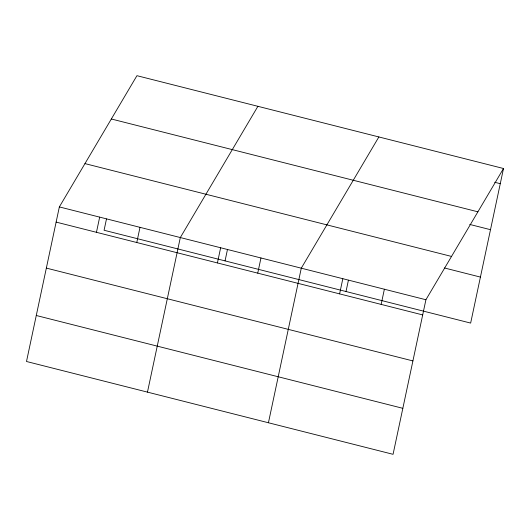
<?xml version="1.0" encoding="UTF-8"?>
<svg xmlns="http://www.w3.org/2000/svg" width="530" height="530" viewBox="0 0 530 530"><rect width="100%" height="100%" fill="white"/><g stroke="black" fill="none" stroke-linecap="round" stroke-linejoin="round"><path stroke-width="0.79" d="M59.353 206.919L26.5 361.493L393.061 454.316L425.915 299.741L503.5 168.507L136.939 75.684L59.353 206.919L425.915 299.741M96.453 232.306L99.68 217.128M106.484 218.963L104.085 230.258L470.647 323.081L503.5 168.507M136.773 242.521L139.999 227.337M147.466 392.127L180.319 237.546L257.905 106.311M217.419 262.94L220.646 247.762M225.051 260.892L227.45 249.59M257.739 273.149L260.965 257.971M268.432 422.755L301.285 268.18L378.87 136.945M339.604 293.878L342.83 278.7M346.01 291.52L348.415 280.224M381.15 304.399L384.376 289.221M494.682 182.267L500.274 183.685M111.34 118.992L477.894 211.815M469.726 224.428L490.495 229.689M84.959 163.611L451.52 256.434M444.471 267.975L480.418 277.084M56.127 222.096L422.688 314.919M46.355 268.101L412.91 360.923M36.278 315.496L402.84 408.319"/></g></svg>
